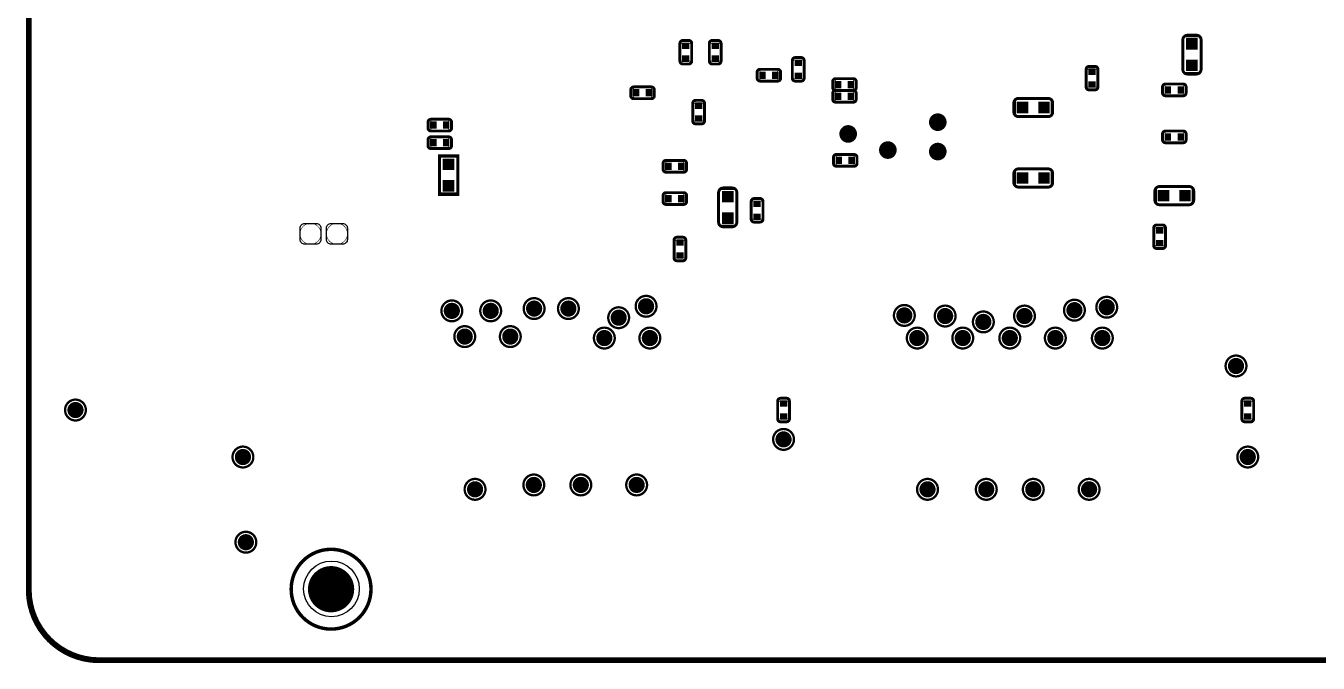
# Model space of a CAD drawing. Extents: x 57 to 160, y 60 to 134.
# Drawn here: x 59.6 to 115.4, y 59.9 to 87.5 of the extents above; entities that cross this region are included whole.
import ezdxf

# ---------------------------------------------------------------- set-up
doc = ezdxf.new("R2010")
doc.units = 0
doc.linetypes.add('KEEPOUT_10010100$0', pattern=[2, 1, 1])
for name, color, linetype in [('BOARD_OUTLINE_00', 255, 'CONTINUOUS'), ('DRIL_PLTE_THRU_01', 3, 'CONTINUOUS'), ('DRIL_PLTE_THRU_02', 253, 'CONTINUOUS'), ('DRIL_PLTE_THRU_03', 4, 'CONTINUOUS'), ('DRIL_PLTE_THRU_04', 253, 'CONTINUOUS'), ('DRIL_PLTE_THRU_05', 210, 'CONTINUOUS'), ('DRIL_PLTE_THRU_06', 253, 'CONTINUOUS'), ('DRIL_PLTE_THRU_07', 57, 'CONTINUOUS'), ('DRIL_PLTE_THRU_08', 231, 'CONTINUOUS'), ('DRIL_PLTE_THRU_09', 253, 'CONTINUOUS'), ('DRIL_PLTE_THRU_10', 112, 'CONTINUOUS'), ('DRIL_PLTE_THRU_11', 216, 'CONTINUOUS'), ('DRIL_PLTE_THRU_12', 5, 'CONTINUOUS'), ('KEEPOUT_01', 43, 'CONTINUOUS'), ('PADS_BOT', 5, 'CONTINUOUS'), ('PADS_INNER', 3, 'CONTINUOUS'), ('PADS_TOP', 3, 'CONTINUOUS'), ('PADS_XR_121', 43, 'CONTINUOUS'), ('PART_BOT_2DLINE_01', 56, 'CONTINUOUS'), ('PART_BOT_2DLINE_116', 56, 'CONTINUOUS'), ('PART_BOT_2DLINE_117', 56, 'CONTINUOUS'), ('PART_BOT_2DLINE_126', 56, 'CONTINUOUS'), ('PART_BOT_COPPER_121', 56, 'CONTINUOUS'), ('PART_BOT_CUTOUT_01', 56, 'CONTINUOUS')]:
    doc.layers.add(name, color=color, linetype=linetype)

# ---------------------------------------------------------------- blocks, each defined once
blk = doc.blocks.new('SMOOTH_0$254')
at = {"const_width": 0.127}
blk.add_lwpolyline([(-0.0635, 0, 1), (0.0635, 0, 1)], format="xyb", close=True, dxfattribs=at)
blk = doc.blocks.new('BOARD_62')
at = {"layer": 'BOARD_OUTLINE_00', "const_width": 0.254}
blk.add_lwpolyline([(-3, 71.247506, -0.396432827), (0, 74.247506), (94.190152, 74.247506, -0.365948033), (97.190152, 71.247506), (97.190152, 3, -0.372393427), (94.190152, 0), (0, 0, -0.406057892), (-3, 3)], format="xyb", close=True, dxfattribs=at)
at = {"layer": 'BOARD_OUTLINE_00'}
blk.add_blockref('SMOOTH_0$254', (0, 0), dxfattribs=at)
blk = doc.blocks.new('SMOOTH_0$127')
at = {"const_width": 0.0635}
blk.add_lwpolyline([(-0.03175, 0, 1), (0.03175, 0, 1)], format="xyb", close=True, dxfattribs=at)
blk = doc.blocks.new('SMOOTH_0$0254')
at = {"const_width": 0.0127}
blk.add_lwpolyline([(-0.00635, 0, 1), (0.00635, 0, 1)], format="xyb", close=True, dxfattribs=at)
blk = doc.blocks.new('PART_BODY_BOT_2')
at = {"layer": 'PART_BOT_2DLINE_01', "const_width": 0.127}
blk.add_lwpolyline([(-0.508, -0.127, 0.414214), (-0.381, -0.254), (0.381, -0.254, 0.414214), (0.508, -0.127), (0.508, 0.127, 0.414214), (0.381, 0.254), (-0.381, 0.254, 0.414214), (-0.508, 0.127)], format="xyb", close=True, dxfattribs=at)
at = {"layer": 'PART_BOT_2DLINE_116', "const_width": 0.0254}
blk.add_lwpolyline([(-0.381, 0.254), (-0.381, -0.254), (0.381, -0.254), (0.381, 0.254)], close=True, dxfattribs=at)
at = {"layer": 'PART_BOT_2DLINE_117', "const_width": 0.0254}
blk.add_lwpolyline([(-0.381, 0.254), (-0.381, -0.254), (0.381, -0.254), (0.381, 0.254)], close=True, dxfattribs=at)
at = {"layer": 'PART_BOT_2DLINE_01'}
for p in [(-0.508, -0.127), (-0.381, -0.254)]:
    blk.add_blockref('SMOOTH_0$127', p, dxfattribs=at)
at = {"layer": 'PART_BOT_2DLINE_116'}
for p in [(-0.381, 0.254), (0.381, 0.254), (-0.381, -0.254), (0.381, -0.254)]:
    blk.add_blockref('SMOOTH_0$0254', p, dxfattribs=at)
at = {"layer": 'PART_BOT_2DLINE_117'}
for p in [(-0.381, 0.254), (0.381, 0.254), (-0.381, -0.254), (0.381, -0.254)]:
    blk.add_blockref('SMOOTH_0$0254', p, dxfattribs=at)
blk = doc.blocks.new('DRIL_HOLE_0')
blk.add_lwpolyline([(0, 0, 1), (0, 0, 1)], format="xyb", close=True)
blk = doc.blocks.new('PAD_0')
blk.add_lwpolyline([(0, 0, 1), (0, 0, 1)], format="xyb", close=True)
blk = doc.blocks.new('PAD_1')
at = {"const_width": 0.2794}
blk.add_lwpolyline([(-0.15875, 0), (0.15875, 0)], dxfattribs=at)
blk = doc.blocks.new('STK_BOT_90')
at = {"layer": 'DRIL_PLTE_THRU_01'}
blk.add_blockref('DRIL_HOLE_0', (0, 0), dxfattribs=at)
at = {"layer": 'DRIL_PLTE_THRU_02'}
blk.add_blockref('DRIL_HOLE_0', (0, 0), dxfattribs=at)
at = {"layer": 'DRIL_PLTE_THRU_03'}
blk.add_blockref('DRIL_HOLE_0', (0, 0), dxfattribs=at)
at = {"layer": 'DRIL_PLTE_THRU_04'}
blk.add_blockref('DRIL_HOLE_0', (0, 0), dxfattribs=at)
at = {"layer": 'DRIL_PLTE_THRU_05'}
blk.add_blockref('DRIL_HOLE_0', (0, 0), dxfattribs=at)
at = {"layer": 'DRIL_PLTE_THRU_06'}
blk.add_blockref('DRIL_HOLE_0', (0, 0), dxfattribs=at)
at = {"layer": 'DRIL_PLTE_THRU_07'}
blk.add_blockref('DRIL_HOLE_0', (0, 0), dxfattribs=at)
at = {"layer": 'DRIL_PLTE_THRU_08'}
blk.add_blockref('DRIL_HOLE_0', (0, 0), dxfattribs=at)
at = {"layer": 'DRIL_PLTE_THRU_09'}
blk.add_blockref('DRIL_HOLE_0', (0, 0), dxfattribs=at)
at = {"layer": 'DRIL_PLTE_THRU_10'}
blk.add_blockref('DRIL_HOLE_0', (0, 0), dxfattribs=at)
at = {"layer": 'DRIL_PLTE_THRU_11'}
blk.add_blockref('DRIL_HOLE_0', (0, 0), dxfattribs=at)
at = {"layer": 'DRIL_PLTE_THRU_12'}
blk.add_blockref('DRIL_HOLE_0', (0, 0), dxfattribs=at)
at = {"layer": 'PADS_BOT', "rotation": 90}
blk.add_blockref('PAD_1', (0, 0), dxfattribs=at)
at = {"layer": 'PADS_INNER'}
blk.add_blockref('PAD_0', (0, 0), dxfattribs=at)
at = {"layer": 'PADS_TOP'}
blk.add_blockref('PAD_0', (0, 0), dxfattribs=at)
blk = doc.blocks.new('SYM_BOT_5')
for name, p in [('PART_BODY_BOT_2', (0, 0)), ('STK_BOT_90', (-0.279, 0)), ('STK_BOT_90', (0.279, 0))]:
    blk.add_blockref(name, p)
blk = doc.blocks.new('PART_BOT_12')
blk.add_blockref('SYM_BOT_5', (0, 0))
blk = doc.blocks.new('PART_BOT_23')
blk.add_blockref('SYM_BOT_5', (0, 0))
blk = doc.blocks.new('PART_BOT_34')
blk.add_blockref('SYM_BOT_5', (0, 0))
blk = doc.blocks.new('PART_BOT_45')
blk.add_blockref('SYM_BOT_5', (0, 0))
blk = doc.blocks.new('PART_BOT_56')
blk.add_blockref('SYM_BOT_5', (0, 0))
blk = doc.blocks.new('PART_BOT_67')
blk.add_blockref('SYM_BOT_5', (0, 0))
blk = doc.blocks.new('PART_BOT_78')
blk.add_blockref('SYM_BOT_5', (0, 0))
blk = doc.blocks.new('PART_BOT_89')
blk.add_blockref('SYM_BOT_5', (0, 0))
blk = doc.blocks.new('PART_BOT_112')
blk.add_blockref('SYM_BOT_5', (0, 0))
blk = doc.blocks.new('PART_BODY_BOT_4')
at = {"layer": 'PART_BOT_2DLINE_01', "const_width": 0.127}
blk.add_lwpolyline([(-0.839, -0.195, 0.414214), (-0.639, -0.394), (0.639, -0.394, 0.414214), (0.839, -0.195), (0.839, 0.195, 0.414214), (0.639, 0.394), (-0.639, 0.394, 0.414214), (-0.839, 0.195)], format="xyb", close=True, dxfattribs=at)
at = {"layer": 'PART_BOT_2DLINE_116', "const_width": 0.0254}
blk.add_lwpolyline([(0.762, 0.381), (-0.762, 0.381), (-0.762, -0.381), (0.762, -0.381)], close=True, dxfattribs=at)
at = {"layer": 'PART_BOT_2DLINE_117', "const_width": 0.0254}
blk.add_lwpolyline([(0.762, 0.381), (-0.762, 0.381), (-0.762, -0.381), (0.762, -0.381)], close=True, dxfattribs=at)
at = {"layer": 'PART_BOT_2DLINE_01'}
for p in [(-0.839, -0.195), (-0.639, -0.394)]:
    blk.add_blockref('SMOOTH_0$127', p, dxfattribs=at)
at = {"layer": 'PART_BOT_2DLINE_116'}
for p in [(-0.762, 0.381), (0.762, 0.381), (-0.762, -0.381), (0.762, -0.381)]:
    blk.add_blockref('SMOOTH_0$0254', p, dxfattribs=at)
at = {"layer": 'PART_BOT_2DLINE_117'}
for p in [(-0.762, 0.381), (0.762, 0.381), (-0.762, -0.381), (0.762, -0.381)]:
    blk.add_blockref('SMOOTH_0$0254', p, dxfattribs=at)
blk = doc.blocks.new('PAD_3')
at = {"const_width": 0.5}
blk.add_lwpolyline([(-0.25, 0), (0.25, 0)], dxfattribs=at)
blk = doc.blocks.new('STK_BOT_92')
at = {"layer": 'DRIL_PLTE_THRU_01'}
blk.add_blockref('DRIL_HOLE_0', (0, 0), dxfattribs=at)
at = {"layer": 'DRIL_PLTE_THRU_02'}
blk.add_blockref('DRIL_HOLE_0', (0, 0), dxfattribs=at)
at = {"layer": 'DRIL_PLTE_THRU_03'}
blk.add_blockref('DRIL_HOLE_0', (0, 0), dxfattribs=at)
at = {"layer": 'DRIL_PLTE_THRU_04'}
blk.add_blockref('DRIL_HOLE_0', (0, 0), dxfattribs=at)
at = {"layer": 'DRIL_PLTE_THRU_05'}
blk.add_blockref('DRIL_HOLE_0', (0, 0), dxfattribs=at)
at = {"layer": 'DRIL_PLTE_THRU_06'}
blk.add_blockref('DRIL_HOLE_0', (0, 0), dxfattribs=at)
at = {"layer": 'DRIL_PLTE_THRU_07'}
blk.add_blockref('DRIL_HOLE_0', (0, 0), dxfattribs=at)
at = {"layer": 'DRIL_PLTE_THRU_08'}
blk.add_blockref('DRIL_HOLE_0', (0, 0), dxfattribs=at)
at = {"layer": 'DRIL_PLTE_THRU_09'}
blk.add_blockref('DRIL_HOLE_0', (0, 0), dxfattribs=at)
at = {"layer": 'DRIL_PLTE_THRU_10'}
blk.add_blockref('DRIL_HOLE_0', (0, 0), dxfattribs=at)
at = {"layer": 'DRIL_PLTE_THRU_11'}
blk.add_blockref('DRIL_HOLE_0', (0, 0), dxfattribs=at)
at = {"layer": 'DRIL_PLTE_THRU_12'}
blk.add_blockref('DRIL_HOLE_0', (0, 0), dxfattribs=at)
at = {"layer": 'PADS_BOT', "rotation": 90}
blk.add_blockref('PAD_3', (0, 0), dxfattribs=at)
at = {"layer": 'PADS_INNER'}
blk.add_blockref('PAD_0', (0, 0), dxfattribs=at)
at = {"layer": 'PADS_TOP'}
blk.add_blockref('PAD_0', (0, 0), dxfattribs=at)
blk = doc.blocks.new('SYM_BOT_7')
for name, p in [('PART_BODY_BOT_4', (0, 0)), ('STK_BOT_92', (-0.463, 0)), ('STK_BOT_92', (0.463, 0))]:
    blk.add_blockref(name, p)
blk = doc.blocks.new('PART_BOT_113')
blk.add_blockref('SYM_BOT_7', (0, 0))
blk = doc.blocks.new('PART_BOT_114')
blk.add_blockref('SYM_BOT_5', (0, 0))
blk = doc.blocks.new('PART_BOT_145')
blk.add_blockref('SYM_BOT_5', (0, 0))
blk = doc.blocks.new('PART_BOT_146')
blk.add_blockref('SYM_BOT_5', (0, 0))
blk = doc.blocks.new('PART_BOT_163')
blk.add_blockref('SYM_BOT_5', (0, 0))
blk = doc.blocks.new('PART_BOT_166')
blk.add_blockref('SYM_BOT_7', (0, 0))
blk = doc.blocks.new('PART_BOT_167')
blk.add_blockref('SYM_BOT_5', (0, 0))
blk = doc.blocks.new('PART_BOT_168')
blk.add_blockref('SYM_BOT_7', (0, 0))
blk = doc.blocks.new('PART_BOT_169')
blk.add_blockref('SYM_BOT_5', (0, 0))
blk = doc.blocks.new('PART_BOT_171')
blk.add_blockref('SYM_BOT_5', (0, 0))
blk = doc.blocks.new('PART_BOT_172')
blk.add_blockref('SYM_BOT_7', (0, 0))
blk = doc.blocks.new('PART_BOT_213')
blk.add_blockref('SYM_BOT_7', (0, 0))
blk = doc.blocks.new('PART_BOT_223')
blk.add_blockref('SYM_BOT_5', (0, 0))
blk = doc.blocks.new('PART_BOT_234')
blk.add_blockref('SYM_BOT_5', (0, 0))
blk = doc.blocks.new('PART_BOT_245')
blk.add_blockref('SYM_BOT_5', (0, 0))
blk = doc.blocks.new('PART_BOT_256')
blk.add_blockref('SYM_BOT_5', (0, 0))
blk = doc.blocks.new('PART_BOT_267')
blk.add_blockref('SYM_BOT_5', (0, 0))
blk = doc.blocks.new('PART_BODY_BOT_14')
at = {"layer": 'PART_BOT_2DLINE_01', "const_width": 0.127}
blk.add_lwpolyline([(-0.838962, -0.394462), (-0.838962, 0.394462), (0.838962, 0.394462), (0.838962, -0.394462)], close=True, dxfattribs=at)
at = {"layer": 'PART_BOT_2DLINE_116', "const_width": 0.0254}
blk.add_lwpolyline([(-0.762, -0.381), (0.762, -0.381), (0.762, 0.381), (-0.762, 0.381)], close=True, dxfattribs=at)
at = {"layer": 'PART_BOT_2DLINE_117', "const_width": 0.0254}
blk.add_lwpolyline([(-0.762, -0.381), (0.762, -0.381), (0.762, 0.381), (-0.762, 0.381)], close=True, dxfattribs=at)
at = {"layer": 'PART_BOT_2DLINE_01'}
for p in [(-0.838962, 0.394462), (0.838962, 0.394462), (-0.838962, -0.394462), (0.838962, -0.394462)]:
    blk.add_blockref('SMOOTH_0$127', p, dxfattribs=at)
at = {"layer": 'PART_BOT_2DLINE_116'}
for p in [(-0.762, 0.381), (0.762, 0.381), (-0.762, -0.381), (0.762, -0.381)]:
    blk.add_blockref('SMOOTH_0$0254', p, dxfattribs=at)
at = {"layer": 'PART_BOT_2DLINE_117'}
for p in [(-0.762, 0.381), (0.762, 0.381), (-0.762, -0.381), (0.762, -0.381)]:
    blk.add_blockref('SMOOTH_0$0254', p, dxfattribs=at)
blk = doc.blocks.new('PAD_6')
at = {"const_width": 0.5}
blk.add_lwpolyline([(-0.25, 0), (0.25, 0)], dxfattribs=at)
blk = doc.blocks.new('STK_BOT_106')
at = {"layer": 'DRIL_PLTE_THRU_01'}
blk.add_blockref('DRIL_HOLE_0', (0, 0), dxfattribs=at)
at = {"layer": 'DRIL_PLTE_THRU_02'}
blk.add_blockref('DRIL_HOLE_0', (0, 0), dxfattribs=at)
at = {"layer": 'DRIL_PLTE_THRU_03'}
blk.add_blockref('DRIL_HOLE_0', (0, 0), dxfattribs=at)
at = {"layer": 'DRIL_PLTE_THRU_04'}
blk.add_blockref('DRIL_HOLE_0', (0, 0), dxfattribs=at)
at = {"layer": 'DRIL_PLTE_THRU_05'}
blk.add_blockref('DRIL_HOLE_0', (0, 0), dxfattribs=at)
at = {"layer": 'DRIL_PLTE_THRU_06'}
blk.add_blockref('DRIL_HOLE_0', (0, 0), dxfattribs=at)
at = {"layer": 'DRIL_PLTE_THRU_07'}
blk.add_blockref('DRIL_HOLE_0', (0, 0), dxfattribs=at)
at = {"layer": 'DRIL_PLTE_THRU_08'}
blk.add_blockref('DRIL_HOLE_0', (0, 0), dxfattribs=at)
at = {"layer": 'DRIL_PLTE_THRU_09'}
blk.add_blockref('DRIL_HOLE_0', (0, 0), dxfattribs=at)
at = {"layer": 'DRIL_PLTE_THRU_10'}
blk.add_blockref('DRIL_HOLE_0', (0, 0), dxfattribs=at)
at = {"layer": 'DRIL_PLTE_THRU_11'}
blk.add_blockref('DRIL_HOLE_0', (0, 0), dxfattribs=at)
at = {"layer": 'DRIL_PLTE_THRU_12'}
blk.add_blockref('DRIL_HOLE_0', (0, 0), dxfattribs=at)
at = {"layer": 'PADS_BOT'}
blk.add_blockref('PAD_6', (0, 0), dxfattribs=at)
at = {"layer": 'PADS_INNER'}
blk.add_blockref('PAD_0', (0, 0), dxfattribs=at)
at = {"layer": 'PADS_TOP'}
blk.add_blockref('PAD_0', (0, 0), dxfattribs=at)
blk = doc.blocks.new('SYM_BOT_17')
for name, p in [('STK_BOT_106', (-0.463, 0)), ('PART_BODY_BOT_14', (0, 0)), ('STK_BOT_106', (0.463, 0))]:
    blk.add_blockref(name, p)
blk = doc.blocks.new('PART_BOT_320')
blk.add_blockref('SYM_BOT_17', (0, 0))
blk = doc.blocks.new('PART_BODY_BOT_30')
at = {"layer": 'KEEPOUT_01', "linetype": 'KEEPOUT_10010100$0'}
blk.add_lwpolyline([(-1.219, 0.013, 1), (1.185, 0.013, 1)], format="xyb", close=True, dxfattribs=at)
at = {"layer": 'PART_BOT_COPPER_121', "const_width": 1}
blk.add_lwpolyline([(0.5, 0, 1), (-0.5, 0, 1)], format="xyb", close=True, dxfattribs=at)
at = {"layer": 'PART_BOT_CUTOUT_01', "const_width": 0.15}
blk.add_lwpolyline([(1.725, 0, 1), (-1.725, 0, 1)], format="xyb", close=True, dxfattribs=at)
blk = doc.blocks.new('PAD_9')
at = {"const_width": 1}
blk.add_lwpolyline([(0, -0.5, 1), (0, 0.5, 1)], format="xyb", close=True, dxfattribs=at)
blk = doc.blocks.new('PAD_10')
at = {"const_width": 0.5}
blk.add_lwpolyline([(0, -0.25, 1), (0, 0.25, 1)], format="xyb", close=True, dxfattribs=at)
blk = doc.blocks.new('STK_BOT_410')
at = {"layer": 'DRIL_PLTE_THRU_01'}
blk.add_blockref('DRIL_HOLE_0', (0, 0), dxfattribs=at)
at = {"layer": 'DRIL_PLTE_THRU_02'}
blk.add_blockref('DRIL_HOLE_0', (0, 0), dxfattribs=at)
at = {"layer": 'DRIL_PLTE_THRU_03'}
blk.add_blockref('DRIL_HOLE_0', (0, 0), dxfattribs=at)
at = {"layer": 'DRIL_PLTE_THRU_04'}
blk.add_blockref('DRIL_HOLE_0', (0, 0), dxfattribs=at)
at = {"layer": 'DRIL_PLTE_THRU_05'}
blk.add_blockref('DRIL_HOLE_0', (0, 0), dxfattribs=at)
at = {"layer": 'DRIL_PLTE_THRU_06'}
blk.add_blockref('DRIL_HOLE_0', (0, 0), dxfattribs=at)
at = {"layer": 'DRIL_PLTE_THRU_07'}
blk.add_blockref('DRIL_HOLE_0', (0, 0), dxfattribs=at)
at = {"layer": 'DRIL_PLTE_THRU_08'}
blk.add_blockref('DRIL_HOLE_0', (0, 0), dxfattribs=at)
at = {"layer": 'DRIL_PLTE_THRU_09'}
blk.add_blockref('DRIL_HOLE_0', (0, 0), dxfattribs=at)
at = {"layer": 'DRIL_PLTE_THRU_10'}
blk.add_blockref('DRIL_HOLE_0', (0, 0), dxfattribs=at)
at = {"layer": 'DRIL_PLTE_THRU_11'}
blk.add_blockref('DRIL_HOLE_0', (0, 0), dxfattribs=at)
at = {"layer": 'DRIL_PLTE_THRU_12'}
blk.add_blockref('DRIL_HOLE_0', (0, 0), dxfattribs=at)
at = {"layer": 'PADS_BOT'}
blk.add_blockref('PAD_10', (0, 0), dxfattribs=at)
at = {"layer": 'PADS_INNER'}
blk.add_blockref('PAD_0', (0, 0), dxfattribs=at)
at = {"layer": 'PADS_TOP'}
blk.add_blockref('PAD_0', (0, 0), dxfattribs=at)
at = {"layer": 'PADS_XR_121'}
blk.add_blockref('PAD_9', (0, 0), dxfattribs=at)
blk = doc.blocks.new('SYM_BOT_33')
for name in ['PART_BODY_BOT_30', 'STK_BOT_410']:
    blk.add_blockref(name, (0, 0))
blk = doc.blocks.new('PART_BOT_349')
blk.add_blockref('SYM_BOT_33', (0, 0))
blk = doc.blocks.new('PAD_12')
at = {"const_width": 0.381}
blk.add_lwpolyline([(0, -0.1905, 1), (0, 0.1905, 1)], format="xyb", close=True, dxfattribs=at)
blk = doc.blocks.new('STK_BOT_164')
at = {"layer": 'DRIL_PLTE_THRU_01'}
blk.add_blockref('DRIL_HOLE_0', (0, 0), dxfattribs=at)
at = {"layer": 'DRIL_PLTE_THRU_02'}
blk.add_blockref('DRIL_HOLE_0', (0, 0), dxfattribs=at)
at = {"layer": 'DRIL_PLTE_THRU_03'}
blk.add_blockref('DRIL_HOLE_0', (0, 0), dxfattribs=at)
at = {"layer": 'DRIL_PLTE_THRU_04'}
blk.add_blockref('DRIL_HOLE_0', (0, 0), dxfattribs=at)
at = {"layer": 'DRIL_PLTE_THRU_05'}
blk.add_blockref('DRIL_HOLE_0', (0, 0), dxfattribs=at)
at = {"layer": 'DRIL_PLTE_THRU_06'}
blk.add_blockref('DRIL_HOLE_0', (0, 0), dxfattribs=at)
at = {"layer": 'DRIL_PLTE_THRU_07'}
blk.add_blockref('DRIL_HOLE_0', (0, 0), dxfattribs=at)
at = {"layer": 'DRIL_PLTE_THRU_08'}
blk.add_blockref('DRIL_HOLE_0', (0, 0), dxfattribs=at)
at = {"layer": 'DRIL_PLTE_THRU_09'}
blk.add_blockref('DRIL_HOLE_0', (0, 0), dxfattribs=at)
at = {"layer": 'DRIL_PLTE_THRU_10'}
blk.add_blockref('DRIL_HOLE_0', (0, 0), dxfattribs=at)
at = {"layer": 'DRIL_PLTE_THRU_11'}
blk.add_blockref('DRIL_HOLE_0', (0, 0), dxfattribs=at)
at = {"layer": 'DRIL_PLTE_THRU_12'}
blk.add_blockref('DRIL_HOLE_0', (0, 0), dxfattribs=at)
at = {"layer": 'PADS_BOT', "rotation": 90}
blk.add_blockref('PAD_12', (0, 0), dxfattribs=at)
at = {"layer": 'PADS_INNER'}
blk.add_blockref('PAD_0', (0, 0), dxfattribs=at)
at = {"layer": 'PADS_TOP'}
blk.add_blockref('PAD_0', (0, 0), dxfattribs=at)
blk = doc.blocks.new('SYM_BOT_47')
blk.add_blockref('STK_BOT_164', (0, 0))
blk = doc.blocks.new('PART_BOT_665')
blk.add_blockref('SYM_BOT_47', (0, 0))
blk = doc.blocks.new('PART_BOT_666')
blk.add_blockref('SYM_BOT_47', (0, 0))
blk = doc.blocks.new('PART_BOT_667')
blk.add_blockref('SYM_BOT_47', (0, 0))
blk = doc.blocks.new('PART_BOT_668')
blk.add_blockref('SYM_BOT_47', (0, 0))
blk = doc.blocks.new('PART_BODY_BOT_46')
at = {"layer": 'PART_BOT_2DLINE_116', "const_width": 0.0254}
blk.add_lwpolyline([(0.453898, 0, 1), (-0.453898, 0, 1)], format="xyb", close=True, dxfattribs=at)
blk = doc.blocks.new('PAD_14')
blk.add_lwpolyline([(-0.247, -0.45), (0.247, -0.45, 0.414214), (0.45, -0.247), (0.45, 0.247, 0.414214), (0.247, 0.45), (-0.247, 0.45, 0.414214), (-0.45, 0.247), (-0.45, -0.247, 0.414214)], format="xyb", close=True)
blk = doc.blocks.new('STK_BOT_166')
at = {"layer": 'DRIL_PLTE_THRU_01'}
blk.add_blockref('DRIL_HOLE_0', (0, 0), dxfattribs=at)
at = {"layer": 'DRIL_PLTE_THRU_02'}
blk.add_blockref('DRIL_HOLE_0', (0, 0), dxfattribs=at)
at = {"layer": 'DRIL_PLTE_THRU_03'}
blk.add_blockref('DRIL_HOLE_0', (0, 0), dxfattribs=at)
at = {"layer": 'DRIL_PLTE_THRU_04'}
blk.add_blockref('DRIL_HOLE_0', (0, 0), dxfattribs=at)
at = {"layer": 'DRIL_PLTE_THRU_05'}
blk.add_blockref('DRIL_HOLE_0', (0, 0), dxfattribs=at)
at = {"layer": 'DRIL_PLTE_THRU_06'}
blk.add_blockref('DRIL_HOLE_0', (0, 0), dxfattribs=at)
at = {"layer": 'DRIL_PLTE_THRU_07'}
blk.add_blockref('DRIL_HOLE_0', (0, 0), dxfattribs=at)
at = {"layer": 'DRIL_PLTE_THRU_08'}
blk.add_blockref('DRIL_HOLE_0', (0, 0), dxfattribs=at)
at = {"layer": 'DRIL_PLTE_THRU_09'}
blk.add_blockref('DRIL_HOLE_0', (0, 0), dxfattribs=at)
at = {"layer": 'DRIL_PLTE_THRU_10'}
blk.add_blockref('DRIL_HOLE_0', (0, 0), dxfattribs=at)
at = {"layer": 'DRIL_PLTE_THRU_11'}
blk.add_blockref('DRIL_HOLE_0', (0, 0), dxfattribs=at)
at = {"layer": 'DRIL_PLTE_THRU_12'}
blk.add_blockref('DRIL_HOLE_0', (0, 0), dxfattribs=at)
at = {"layer": 'PADS_BOT'}
blk.add_blockref('PAD_14', (0, 0), dxfattribs=at)
at = {"layer": 'PADS_INNER'}
blk.add_blockref('PAD_0', (0, 0), dxfattribs=at)
at = {"layer": 'PADS_TOP'}
blk.add_blockref('PAD_0', (0, 0), dxfattribs=at)
blk = doc.blocks.new('SYM_BOT_49')
for name in ['PART_BODY_BOT_46', 'STK_BOT_166']:
    blk.add_blockref(name, (0, 0))
blk = doc.blocks.new('PART_BOT_677')
blk.add_blockref('SYM_BOT_49', (0, 0))
blk = doc.blocks.new('PART_BOT_678')
blk.add_blockref('SYM_BOT_49', (0, 0))
blk = doc.blocks.new('PART_BODY_BOT_45')
at = {"layer": 'PART_BOT_2DLINE_126', "const_width": 0.10008}
blk.add_lwpolyline([(0.450088, 0, 1), (-0.450088, 0, 1)], format="xyb", close=True, dxfattribs=at)
blk = doc.blocks.new('PAD_13')
at = {"const_width": 0.35}
blk.add_lwpolyline([(0, -0.175, 1), (0, 0.175, 1)], format="xyb", close=True, dxfattribs=at)
blk = doc.blocks.new('STK_BOT_165')
at = {"layer": 'DRIL_PLTE_THRU_01'}
blk.add_blockref('DRIL_HOLE_0', (0, 0), dxfattribs=at)
at = {"layer": 'DRIL_PLTE_THRU_02'}
blk.add_blockref('DRIL_HOLE_0', (0, 0), dxfattribs=at)
at = {"layer": 'DRIL_PLTE_THRU_03'}
blk.add_blockref('DRIL_HOLE_0', (0, 0), dxfattribs=at)
at = {"layer": 'DRIL_PLTE_THRU_04'}
blk.add_blockref('DRIL_HOLE_0', (0, 0), dxfattribs=at)
at = {"layer": 'DRIL_PLTE_THRU_05'}
blk.add_blockref('DRIL_HOLE_0', (0, 0), dxfattribs=at)
at = {"layer": 'DRIL_PLTE_THRU_06'}
blk.add_blockref('DRIL_HOLE_0', (0, 0), dxfattribs=at)
at = {"layer": 'DRIL_PLTE_THRU_07'}
blk.add_blockref('DRIL_HOLE_0', (0, 0), dxfattribs=at)
at = {"layer": 'DRIL_PLTE_THRU_08'}
blk.add_blockref('DRIL_HOLE_0', (0, 0), dxfattribs=at)
at = {"layer": 'DRIL_PLTE_THRU_09'}
blk.add_blockref('DRIL_HOLE_0', (0, 0), dxfattribs=at)
at = {"layer": 'DRIL_PLTE_THRU_10'}
blk.add_blockref('DRIL_HOLE_0', (0, 0), dxfattribs=at)
at = {"layer": 'DRIL_PLTE_THRU_11'}
blk.add_blockref('DRIL_HOLE_0', (0, 0), dxfattribs=at)
at = {"layer": 'DRIL_PLTE_THRU_12'}
blk.add_blockref('DRIL_HOLE_0', (0, 0), dxfattribs=at)
at = {"layer": 'PADS_BOT'}
blk.add_blockref('PAD_13', (0, 0), dxfattribs=at)
at = {"layer": 'PADS_INNER'}
blk.add_blockref('PAD_0', (0, 0), dxfattribs=at)
at = {"layer": 'PADS_TOP'}
blk.add_blockref('PAD_0', (0, 0), dxfattribs=at)
blk = doc.blocks.new('SYM_BOT_48')
for name in ['PART_BODY_BOT_45', 'STK_BOT_165']:
    blk.add_blockref(name, (0, 0))
blk = doc.blocks.new('PART_BOT_772')
blk.add_blockref('SYM_BOT_48', (0, 0))
blk = doc.blocks.new('PART_BOT_781')
blk.add_blockref('SYM_BOT_48', (0, 0))
blk = doc.blocks.new('PART_BOT_782')
blk.add_blockref('SYM_BOT_48', (0, 0))
blk = doc.blocks.new('PART_BOT_783')
blk.add_blockref('SYM_BOT_48', (0, 0))
blk = doc.blocks.new('PART_BOT_784')
blk.add_blockref('SYM_BOT_48', (0, 0))
blk = doc.blocks.new('PART_BOT_785')
blk.add_blockref('SYM_BOT_48', (0, 0))
blk = doc.blocks.new('PART_BOT_786')
blk.add_blockref('SYM_BOT_48', (0, 0))
blk = doc.blocks.new('PART_BOT_787')
blk.add_blockref('SYM_BOT_48', (0, 0))
blk = doc.blocks.new('PART_BOT_788')
blk.add_blockref('SYM_BOT_48', (0, 0))
blk = doc.blocks.new('PART_BOT_789')
blk.add_blockref('SYM_BOT_48', (0, 0))
blk = doc.blocks.new('PART_BOT_790')
blk.add_blockref('SYM_BOT_48', (0, 0))
blk = doc.blocks.new('PART_BOT_791')
blk.add_blockref('SYM_BOT_48', (0, 0))
blk = doc.blocks.new('PART_BOT_792')
blk.add_blockref('SYM_BOT_48', (0, 0))
blk = doc.blocks.new('PART_BOT_793')
blk.add_blockref('SYM_BOT_48', (0, 0))
blk = doc.blocks.new('PART_BOT_794')
blk.add_blockref('SYM_BOT_48', (0, 0))
blk = doc.blocks.new('PART_BOT_795')
blk.add_blockref('SYM_BOT_48', (0, 0))
blk = doc.blocks.new('PART_BOT_796')
blk.add_blockref('SYM_BOT_48', (0, 0))
blk = doc.blocks.new('PART_BOT_797')
blk.add_blockref('SYM_BOT_48', (0, 0))
blk = doc.blocks.new('PART_BOT_798')
blk.add_blockref('SYM_BOT_48', (0, 0))
blk = doc.blocks.new('PART_BOT_799')
blk.add_blockref('SYM_BOT_48', (0, 0))
blk = doc.blocks.new('PART_BOT_800')
blk.add_blockref('SYM_BOT_48', (0, 0))
blk = doc.blocks.new('PART_BOT_801')
blk.add_blockref('SYM_BOT_48', (0, 0))
blk = doc.blocks.new('PART_BOT_802')
blk.add_blockref('SYM_BOT_48', (0, 0))
blk = doc.blocks.new('PART_BOT_803')
blk.add_blockref('SYM_BOT_48', (0, 0))
blk = doc.blocks.new('PART_BOT_804')
blk.add_blockref('SYM_BOT_48', (0, 0))
blk = doc.blocks.new('PART_BOT_805')
blk.add_blockref('SYM_BOT_48', (0, 0))
blk = doc.blocks.new('PART_BOT_806')
blk.add_blockref('SYM_BOT_48', (0, 0))
blk = doc.blocks.new('PART_BOT_807')
blk.add_blockref('SYM_BOT_48', (0, 0))
blk = doc.blocks.new('PART_BOT_808')
blk.add_blockref('SYM_BOT_48', (0, 0))
blk = doc.blocks.new('PART_BOT_809')
blk.add_blockref('SYM_BOT_48', (0, 0))
blk = doc.blocks.new('PART_BOT_810')
blk.add_blockref('SYM_BOT_48', (0, 0))
blk = doc.blocks.new('PART_BOT_811')
blk.add_blockref('SYM_BOT_48', (0, 0))
blk = doc.blocks.new('PART_BOT_812')
blk.add_blockref('SYM_BOT_48', (0, 0))
blk = doc.blocks.new('PART_BOT_813')
blk.add_blockref('SYM_BOT_48', (0, 0))
blk = doc.blocks.new('PART_BOT_814')
blk.add_blockref('SYM_BOT_48', (0, 0))

msp = doc.modelspace()

# ---------------------------------------------------------------- block references
msp.add_blockref('BOARD_62', (62.704, 60.048))
at = {"xscale": -1}
for name, p, rotation in [('PART_BOT_223', (88.104, 86.337), -270), ('PART_BOT_56', (89.374, 86.337), -270), ('PART_BOT_166', (109.982, 86.233), -90), ('PART_BOT_45', (92.964, 85.598), -270), ('PART_BOT_234', (91.694, 85.344), -180), ('PART_BOT_169', (105.664, 85.217), -270), ('PART_BOT_67', (86.233, 84.582), -180), ('PART_BOT_168', (103.124, 83.947), -180), ('PART_BOT_34', (88.659, 83.748), -270), ('PART_BOT_665', (98.996, 83.312), -270), ('PART_BOT_667', (95.123, 82.804), -90), ('PART_BOT_668', (96.838, 82.106), -90), ('PART_BOT_666', (98.996, 82.042), -270), ('PART_BOT_320', (77.851, 81.026), -90), ('PART_BOT_256', (87.63, 81.407), -180), ('PART_BOT_172', (103.124, 80.899), -180), ('PART_BOT_213', (89.916, 79.629), -90), ('PART_BOT_23', (87.63, 80.01), -180), ('PART_BOT_78', (91.186, 79.502), -90), ('PART_BOT_678', (71.882, 78.486), -90), ('PART_BOT_677', (73.025, 78.486), -90), ('PART_BOT_171', (108.585, 78.359), -270), ('PART_BOT_12', (87.85, 77.828), -90), ('PART_BOT_112', (92.329, 70.866), -90), ('PART_BOT_163', (112.395, 70.866), -90)]:
    msp.add_blockref(name, p, dxfattribs=dict(at, rotation=rotation))
for name, p in [('PART_BOT_245', (94.962, 84.94)), ('PART_BOT_167', (109.22, 84.709)), ('PART_BOT_267', (94.962, 84.432)), ('PART_BOT_145', (77.47, 83.185)), ('PART_BOT_146', (77.47, 82.423)), ('PART_BOT_114', (109.22, 82.677)), ('PART_BOT_89', (94.996, 81.661)), ('PART_BOT_113', (109.22, 80.137)), ('PART_BOT_802', (77.991, 75.154)), ('PART_BOT_803', (79.67, 75.154)), ('PART_BOT_801', (81.547, 75.253)), ('PART_BOT_799', (83.029, 75.253)), ('PART_BOT_806', (86.387, 75.352)), ('PART_BOT_786', (97.55, 74.957)), ('PART_BOT_787', (99.314, 74.93)), ('PART_BOT_784', (102.743, 74.93)), ('PART_BOT_788', (104.902, 75.184)), ('PART_BOT_790', (106.299, 75.311)), ('PART_BOT_804', (85.202, 74.858)), ('PART_BOT_785', (100.965, 74.676)), ('PART_BOT_796', (78.549, 74.041)), ('PART_BOT_797', (80.518, 74.041)), ('PART_BOT_798', (84.582, 73.978)), ('PART_BOT_800', (86.55, 73.978)), ('PART_BOT_772', (98.108, 73.978)), ('PART_BOT_781', (100.076, 73.978)), ('PART_BOT_792', (102.108, 73.978)), ('PART_BOT_782', (104.076, 73.978)), ('PART_BOT_783', (106.109, 73.978)), ('PART_BOT_795', (111.887, 72.771)), ('PART_BOT_814', (61.722, 70.866)), ('PART_BOT_808', (92.329, 69.596)), ('PART_BOT_813', (68.961, 68.834)), ('PART_BOT_794', (112.395, 68.834)), ('PART_BOT_810', (78.994, 67.437)), ('PART_BOT_807', (81.534, 67.627)), ('PART_BOT_805', (83.566, 67.627)), ('PART_BOT_809', (85.979, 67.627)), ('PART_BOT_793', (98.552, 67.437)), ('PART_BOT_791', (101.092, 67.437)), ('PART_BOT_789', (103.124, 67.437)), ('PART_BOT_811', (105.537, 67.437)), ('PART_BOT_812', (69.088, 65.151)), ('PART_BOT_349', (72.771, 63.119))]:
    msp.add_blockref(name, p, dxfattribs=at)

doc.saveas('drawing.dxf')
